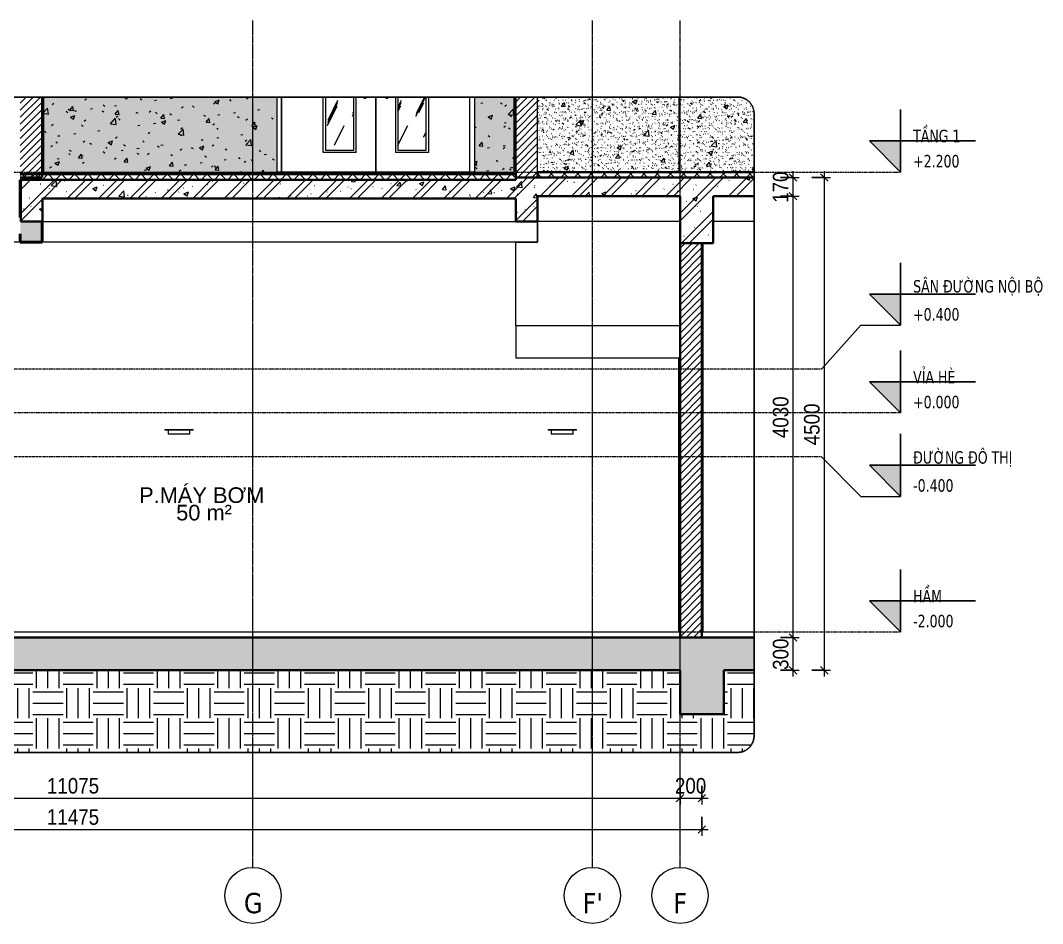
# Model space of a CAD drawing. Header units: millimetres. Extents: x 47270 to 150652, y -4714 to 3585.
# Drawn here: x 105218 to 114552, y -4663 to 3585 of the extents above; entities that cross this region are included whole.
import ezdxf

# ---------------------------------------------------------------- set-up
doc = ezdxf.new("R2010")
doc.units = ezdxf.units.MM
for name, pattern in [('Centre', [31.75, 6.35, -4.7625, 15.875, -4.7625]), ('Grid Line', [22.225, 12.7, -3.175, 3.175, -3.175]), ('Hidden', [7.14375, 4.7625, -2.38125])]:
    doc.linetypes.add(name, pattern=pattern)
for name, color, linetype, lineweight in [('0-3', 130, 'Continuous', 5), ('A-ANNO-DIMS', 211, 'Continuous', 9), ('A-ANNO-DIMS-57', 211, 'Continuous', 9), ('A-AREA-IDEN', 2, 'Continuous', 9), ('A-DETL-GENF', 92, 'Continuous', 18), ('A-DETL-GENF-1', 253, 'Continuous', 18), ('A-DETL-GENF-2', 92, 'Hidden', 25), ('A-DETL-MEDM', 33, 'Continuous', 35), ('A-DOOR', 31, 'Continuous', 18), ('A-DOOR-FRAM', 31, 'Continuous', 18), ('A-FLOR-1', 250, 'Continuous', 18), ('A-FLOR-FNSH-1', 7, 'Continuous', 35), ('A-FLOR-LEVL', 51, 'Continuous', 9), ('A-FLOR-LEVL-1', 51, 'Continuous', 25), ('A-FLOR-LEVL-2', 51, 'Centre', 9), ('A-FLOR-PATT-1', 253, 'Continuous', 18), ('A-FLOR-PATT-2', 8, 'Continuous', 18), ('A-WALL', 113, 'Continuous', 18), ('A-WALL-1', 7, 'Continuous', 35), ('A-WALL-FNSH-1', 250, 'Continuous', 18), ('A-WALL-PATT', 111, 'Continuous', 18), ('A-WALL-PATT-2', 255, 'Continuous', 18), ('E-LITE-EQPM', 33, 'Continuous', 18), ('I-WALL', 2, 'Continuous', 18), ('L-SITE-WALL-1', 250, 'Continuous', 18), ('S-BEAM-1', 9, 'Continuous', 5), ('S-BEAM-2', 10, 'Continuous', 50), ('S-BEAM-3', 250, 'Continuous', 18), ('S-COLS-1', 250, 'Continuous', 18), ('S-GRID-1', 1, 'Grid Line', 9), ('S-GRID-IDEN', 1, 'Continuous', 9)]:
    doc.layers.add(name, color=color, linetype=linetype, lineweight=lineweight)
doc.styles.add('Arial', font='arial.ttf', dxfattribs={"height": 142.5})
doc.styles.add('Tahoma_B', font='tahomabd.ttf', dxfattribs={"width": 0.85, "height": 114})
doc.styles.add('Tahoma_B_1', font='tahomabd.ttf', dxfattribs={"height": 185.25})
doc.styles.add('UTM Avo', font='', dxfattribs={"width": 0.9, "height": 142.5})
doc.styles.get('UTM Avo').set_extended_font_data('UTM Avo')
doc.dimstyles.new('1_Dim_chi_tiet_2_5', dxfattribs={"dimscale": 304.8, "dimtxt": 142.400385, "dimasz": 0.224409, "dimexe": 0.187008, "dimexo": 0.0625, "dimgap": 0.018701, "dimtad": 1, "dimdec": 0, "dimrnd": 5, "dimzin": 0, "dimdsep": 46, "dimtxsty": 'UTM Avo', "dimblk1": 'OBLIQUE', "dimblk2": 'OBLIQUE', "dimsah": 1, "dimcen": 0.09, "dimdle": 0.187008, "dimazin": 0, "dimtfac": 1, "dimtdec": 4, "dimtix": 1, "dimtmove": 0, "dimatfit": 3, "dimfxl": 0.374016, "dimfxlon": 1, "dimtvp": 1, "dimtolj": 1, "dimtzin": 0, "dimarcsym": 2})
pattern_1 = [(50, (-51274.3, 15725), (415.38, -36.341), [43.434, -477.774]), (355, (-51274.3, 15725), (-80.354, 435.61), [34.747, -382.219]), (100.451, (-51239.67, 15721.97), (335.029, 399.266), [36.913, -406.045]), (46.184, (-51274.3, 15840.8), (618.06, -95.857), [65.15, -716.66]), (96.636, (-51222.8, 15832.84), (541.278, 564.135), [55.37, -609.068]), (351.184, (-51274.3, 15840.8), (541.283, 564.13), [52.12, -573.33]), (21, (-51216.37, 15811.87), (345.681, -233.165), [43.434, -477.774]), (326, (-51216.37, 15811.87), (140.909, 419.95), [34.747, -382.219]), (71.451, (-51187.57, 15792.44), (486.591, 186.781), [36.913, -406.045]), (37.5, (-51274.29, 15725), (7.042, 192.7853), [3.822, -373.764, 3.822, -384.188, -383.667]), (37.5, (-51274.29, 15725), (7.042, 192.7853), [-765.597, 3.822, -379.845]), (7.5, (-51274.29, 15725), (152.3487, 228.4116), [3.822, -217.402, 3.822, -365.077, -146.228]), (7.5, (-51274.29, 15725), (152.3487, 228.4116), [-590.123, 3.822, -142.406]), (327.5, (-51403.43, 15725), (309.1468, -13.062), [3.822, -140.958, 3.822, -447.891, -599.389]), (327.5, (-51403.43, 15725), (309.1468, -13.062), [-596.494, 3.822, -595.567]), (317.5, (-51461.34, 15725), (337.7343, 57.973), [3.822, -184.392, 3.822, -296.162, -425.653]), (317.5, (-51461.34, 15725), (337.7343, 57.973), [-488.198, 3.822, -421.831]), (45, (-51274.29, 15725), (-143.325, 143.325), []), (45, (-51274.29, 15942.17), (-143.325, 143.325), [])]
pattern_2 = [(45, (104503.65, 15725), (-32.24407, 32.24407), [])]
pattern_3 = [(45, (104503.65, 15725), (-60.45763, 60.45763), []), (135, (104503.65, 15725), (-60.45763, -60.45763), [])]
pattern_4 = [(63.435, (-50593.99, 15764.65), (-7e-05, 579.12), [202.336, -1092.616]), (63.435, (-51173.1, 15764.65), (-7e-05, 579.12), [202.336, -1092.616]), (63.435, (-50316.76, 15876.53), (-7e-05, 579.12), [202.336, -1092.616]), (63.435, (-50895.88, 15876.53), (-7e-05, 579.12), [202.336, -1092.616]), (63.435, (-50358.72, 15837.04), (-7e-05, 579.12), [202.336, -1092.616]), (63.435, (-50937.84, 15837.04), (-7e-05, 579.12), [202.336, -1092.616]), (63.435, (-50401.5, 16063.23), (-7e-05, 579.12), [98.345, -1196.607]), (63.435, (-50980.6, 16063.23), (-7e-05, 579.12), [98.345, -1196.607]), (63.435, (-50429.46, 16028.22), (-7e-05, 579.12), [202.336, -1092.616]), (63.435, (-51008.58, 16028.22), (-7e-05, 579.12), [202.336, -1092.616]), (63.435, (-50424.53, 16053.35), (-7e-05, 579.12), [202.336, -1092.616]), (63.435, (-51003.65, 16053.35), (-7e-05, 579.12), [202.336, -1092.616]), (63.435, (-50658.17, 15943.1), (-7e-05, 579.12), [202.336, -1092.616]), (63.435, (-51237.3, 15943.1), (-7e-05, 579.12), [202.336, -1092.616]), (63.435, (-50653.24, 15972.72), (-7e-05, 579.12), [202.336, -1092.616]), (63.435, (-51232.36, 15972.72), (-7e-05, 579.12), [202.336, -1092.616]), (63.435, (-50651.9, 15994.07), (-7e-05, 579.12), [202.336, -1092.616]), (63.435, (-51231.03, 15994.07), (-7e-05, 579.12), [202.336, -1092.616])]
pattern_5 = [(45, (104503.65, 15725), (-30.22881, 30.22881), [])]
pattern_6 = [(50, (104503.65, 15725), (415.38, -36.341), [43.434, -477.774]), (355, (104503.65, 15725), (-80.354, 435.61), [34.747, -382.219]), (100.451, (104538.27, 15721.97), (335.029, 399.266), [36.913, -406.045]), (46.184, (104503.65, 15840.8), (618.06, -95.857), [65.15, -716.66]), (96.636, (104555.16, 15832.84), (541.278, 564.135), [55.37, -609.068]), (351.184, (104503.65, 15840.8), (541.283, 564.13), [52.12, -573.33]), (21, (104561.56, 15811.87), (345.681, -233.165), [43.434, -477.774]), (326, (104561.56, 15811.87), (140.909, 419.949), [34.747, -382.219]), (71.451, (104590.37, 15792.44), (486.591, 186.781), [36.913, -406.045]), (37.5, (104503.65, 15725), (7.042, 192.7853), [19.111, -358.475, 19.111, -368.899, -383.667]), (37.5, (104503.65, 15725), (7.042, 192.7853), [-765.597, 19.111, -364.556]), (7.5, (104503.65, 15725), (152.3487, 228.4116), [19.111, -202.113, 19.111, -349.788, -146.228]), (7.5, (104503.65, 15725), (152.3487, 228.4116), [-590.123, 19.111, -127.117]), (327.5, (104374.5, 15725), (309.1468, -13.062), [19.111, -125.669, 19.111, -432.603, -599.389]), (327.5, (104374.5, 15725), (309.1468, -13.062), [-596.494, 19.111, -580.278]), (317.5, (104316.6, 15725), (337.7343, 57.973), [19.111, -169.103, 19.111, -280.873, -425.653]), (317.5, (104316.6, 15725), (337.7343, 57.973), [-488.198, 19.111, -406.542])]
pattern_7 = [(37.5, (104503.65, 15725), (-1.82368, 55.79332), [1.911, -42.102, 1.911, -47.314, -47.054]), (37.5, (104503.65, 15725), (-1.82368, 55.79332), [-93.238, 1.911, -45.142]), (7.5, (104503.65, 15725), (51.24607, 81.71806), [1.911, -21.833, 1.911, -37.759, -15.202]), (7.5, (104503.65, 15725), (51.24607, 81.71806), [-63.414, 1.911, -13.291]), (327.5, (104468.035, 15725), (90.17286, 0.16381), [1.911, -12.567, 1.911, -50.21, -68.047]), (327.5, (104468.035, 15725), (90.17286, 0.16381), [-66.599, 1.911, -66.136]), (317.5, (104468.035, 15725), (87.04516, 25.41396), [1.911, -5.328, 1.911, -32.257, -39.091]), (317.5, (104468.035, 15725), (87.04516, 25.41396), [-41.407, 1.911, -37.18])]
pattern_8 = [(50, (104503.65, 15725), (415.38, -36.341), [43.434, -477.774]), (355, (104503.65, 15725), (-80.354, 435.61), [34.747, -382.219]), (100.451, (104538.27, 15721.97), (335.029, 399.266), [36.913, -406.045]), (46.184, (104503.65, 15840.8), (618.06, -95.857), [65.151, -716.661]), (96.636, (104555.16, 15832.84), (541.278, 564.135), [55.37, -609.068]), (351.184, (104503.65, 15840.8), (541.283, 564.13), [52.121, -573.329]), (21, (104561.56, 15811.87), (345.681, -233.165), [43.434, -477.774]), (326, (104561.56, 15811.87), (140.909, 419.949), [34.747, -382.219]), (71.451, (104590.37, 15792.44), (486.591, 186.781), [36.913, -406.045]), (37.5, (104503.65, 15725), (7.0419, 192.7853), [3.822, -373.764, 3.822, -384.188, -383.667]), (37.5, (104503.65, 15725), (7.0419, 192.7853), [-765.597, 3.822, -379.845]), (7.5, (104503.65, 15725), (152.3487, 228.4116), [3.822, -217.402, 3.822, -365.077, -146.228]), (7.5, (104503.65, 15725), (152.3487, 228.4116), [-590.123, 3.822, -142.406]), (327.5, (104374.5, 15725), (309.1468, -13.0621), [3.822, -140.958, 3.822, -447.891, -599.389]), (327.5, (104374.5, 15725), (309.1468, -13.0621), [-596.494, 3.822, -595.567]), (317.5, (104316.6, 15725), (337.7343, 57.9728), [3.822, -184.392, 3.822, -296.162, -425.653]), (317.5, (104316.6, 15725), (337.7343, 57.9728), [-488.198, 3.822, -421.831]), (45, (104503.65, 15725), (-143.3249, 143.3249), []), (45, (104503.65, 15942.17), (-143.3249, 143.3249), [])]

# ---------------------------------------------------------------- blocks, each defined once
blk = doc.blocks.new('NCV_TKTC_KET CAU_rvt-3-TKCS_BỂ NƯỚC NGẦM - MẶT CẮT 3')
at = {"layer": 'A-FLOR-PATT-1'}
h = blk.add_hatch(dxfattribs=at)
h.set_pattern_fill('FP_21', color=256, style=0, pattern_type=2)
h.set_pattern_definition(pattern_1)
h.paths.add_polyline_path([(-50557.5, 1960), (-50557.5, 2130), (-50561.9, 2130), (-50561.9, 1960)])
h = blk.add_hatch(dxfattribs=at)
h.set_pattern_fill('FP_21', color=256, style=0, pattern_type=2)
h.set_pattern_definition(pattern_1)
h.paths.add_polyline_path([(-50557.5, 1960), (-50557.5, 2130), (-50561.9, 2130), (-50561.9, 1960)])
at = {"layer": 'S-BEAM-1'}
for points in [[(-50361.9, 1560), (-50361.9, 1750), (-50557.5, 1750), (-50557.5, 2130), (-50561.9, 2130), (-50561.9, 1560), (-50557.5, 1560)], [(-57755.8, 1750), (-56631.9, 1750), (-56631.9, 1930), (-58501.9, 1930), (-58501.9, 1750)], [(-53993.8, 1750), (-53686.9, 1750), (-53686.9, 1930), (-56631.9, 1930), (-56631.9, 1750), (-54031.8, 1750)]]:
    blk.add_hatch(color=256, dxfattribs=at).paths.add_polyline_path(points)
at = {"layer": 'A-FLOR-1'}
for p, q in [((-51861.9, 1636.5), (-51861.9, 1619.3)), ((-57886.9, 800), (-55821.9, 800)), ((-46036.9, 800), (-44536.9, 800)), ((-46036.9, 800), (-46036.9, 500)), ((-44536.9, 500), (-46036.9, 500))]:
    blk.add_line(p, q, dxfattribs=at)
at = {"layer": 'A-FLOR-FNSH-1'}
for p, q in [((-50557.5, 2130), (-50561.9, 2130)), ((-50561.9, 2130), (-50561.9, 1960)), ((-50561.9, 1960), (-50557.5, 1960))]:
    blk.add_line(p, q, dxfattribs=at)
at = {"layer": 'L-SITE-WALL-1'}
blk.add_line((-51411.9, -2000), (-51411.9, -2050), dxfattribs=at)
at = {"layer": 'S-BEAM-2'}
for p, q in [((-50557.5, 2130), (-50561.9, 2130)), ((-50561.9, 2130), (-50561.9, 1786.5)), ((-58501.9, 1750), (-56631.9, 1750)), ((-56631.9, 1750), (-53686.9, 1750)), ((-50361.9, 1560), (-50361.9, 1750)), ((-50561.9, 1636.5), (-50561.9, 1560)), ((-50561.9, 1560), (-50361.9, 1560))]:
    blk.add_line(p, q, dxfattribs=at)
at = {"layer": 'S-BEAM-3'}
for p, q in [((-50357.5, 1750), (-46036.9, 1750)), ((-45836.9, 1560), (-45836.9, 1750)), ((-44536.9, 1750), (-45836.9, 1750)), ((-43861, 1750), (-44235.3, 1750)), ((-58501.9, 1550), (-55821.9, 1550)), ((-50561.9, 1560), (-51461.9, 1560)), ((-45836.9, 1560), (-50361.9, 1560))]:
    blk.add_line(p, q, dxfattribs=at)
at = {"layer": 'S-COLS-1'}
for p, q in [((-53761.9, 2885.5), (-53761.9, 2200)), ((-44536.9, 1550), (-44536.9, 1980)), ((-58486.9, 500), (-58486.9, 800)), ((-57886.9, 800), (-58486.9, 800)), ((-57886.9, 800), (-57886.9, 500)), ((-58486.9, -2050), (-58486.9, -2000)), ((-57886.9, -2000), (-57886.9, -2050)), ((-53761.9, -2000), (-53761.9, -2050)), ((-51411.9, -2000), (-51411.9, -2050))]:
    blk.add_line(p, q, dxfattribs=at)
blk = doc.blocks.new('FD_07 - DIG_01-1800x2200-CỬA ĐI 2 CÁNH 2-2150742-TKCS_BỂ NƯỚC NGẦM - MẶT CẮT 3')
at = {"layer": 'A-DOOR'}
h = blk.add_hatch(dxfattribs=at)
h.set_pattern_fill('FP_27', color=256, style=0, pattern_type=2)
h.set_pattern_definition(pattern_4)
h.paths.add_polyline_path([(-47514.8, 2400), (-47514.6, 2400), (-47514.8, 2885.5), (-47774.6, 2885.5), (-47774.6, 2400)])
h = blk.add_hatch(dxfattribs=at)
h.set_pattern_fill('FP_27', color=256, style=0, pattern_type=2)
h.set_pattern_definition(pattern_4)
h.paths.add_polyline_path([(-47049.3, 2400), (-46854.6, 2400), (-46854.6, 2885.5), (-47114.6, 2885.5), (-47114.6, 2400)])
for p, q in [((-48174.6, 2885.5), (-48174.6, 2200)), ((-47794.6, 2380), (-47794.6, 2885.5)), ((-47774.6, 2885.5), (-47774.6, 2400)), ((-47514.6, 2400), (-47514.6, 2885.5)), ((-47494.6, 2380), (-47494.6, 2885.5)), ((-47424.6, 2885.2), (-47404.6, 2885.2)), ((-47424.6, 2881), (-47424.6, 2875)), ((-47424.6, 2881), (-47404.6, 2881)), ((-47424.6, 2875), (-47404.6, 2875)), ((-47422.7, 2885.2), (-47422.7, 2881)), ((-47406.6, 2881), (-47406.6, 2885.2)), ((-47404.6, 2875), (-47404.6, 2881)), ((-47314.6, 2885.5), (-47314.6, 2200)), ((-47314.6, 2200), (-47314.6, 2885.5)), ((-47224.6, 2885.2), (-47204.6, 2885.2)), ((-47224.6, 2881), (-47224.6, 2875)), ((-47224.6, 2881), (-47204.6, 2881)), ((-47224.6, 2875), (-47204.6, 2875)), ((-47222.7, 2885.2), (-47222.7, 2881)), ((-47206.6, 2881), (-47206.6, 2885.2)), ((-47204.6, 2875), (-47204.6, 2881)), ((-47134.6, 2885.5), (-47134.6, 2380)), ((-47114.6, 2885.5), (-47114.6, 2400)), ((-46854.6, 2400), (-46854.6, 2885.5)), ((-46834.6, 2885.5), (-46834.6, 2380)), ((-46454.6, 2200), (-46454.6, 2885.5)), ((-47494.6, 2380), (-47794.6, 2380)), ((-47774.6, 2400), (-47514.6, 2400)), ((-46834.6, 2380), (-47134.6, 2380)), ((-47114.6, 2400), (-46854.6, 2400)), ((-46414.6, 2200), (-48214.6, 2200)), ((-48174.6, 2200), (-47314.6, 2200)), ((-47314.6, 2200), (-46454.6, 2200))]:
    blk.add_line(p, q, dxfattribs=at)
at = {"layer": 'A-DOOR-FRAM'}
for p, q in [((-48174.6, 2200), (-48174.6, 2885.5)), ((-46454.6, 2200), (-46454.6, 2885.5)), ((-48214.6, 2200), (-48174.6, 2200)), ((-46414.6, 2200), (-46454.6, 2200))]:
    blk.add_line(p, q, dxfattribs=at)
blk = doc.blocks.new('DEN LED BATTEN 1_2 40W - LC_02-ĐÈN LED BATTEN 1_2m_ P_40W_ ÁNH SÁNG TRẮNG 6000K_ LOẠI CHỐNG ẨM IP65_ LẮP ĐẶT NỔI_TREO TY-4601686-TKCS_BỂ NƯỚC NGẦM - MẶT CẮT 3')
at = {"layer": 'E-LITE-EQPM'}
for p, q in [((-45741.9, -150), (-45741.9, -156.4)), ((-45741.9, -150), (-45691.9, -150)), ((-45691.9, -156.4), (-45741.9, -156.4)), ((-45711.9, -156.4), (-45711.9, -194.5)), ((-45691.9, -150), (-45531.9, -150)), ((-45531.9, -156.4), (-45691.9, -156.4)), ((-45531.9, -150), (-45481.9, -150)), ((-45481.9, -156.4), (-45531.9, -156.4)), ((-45511.9, -194.5), (-45511.9, -156.4)), ((-45481.9, -156.4), (-45481.9, -150)), ((-45661.9, -194.5), (-45711.9, -194.5)), ((-45561.9, -194.5), (-45661.9, -194.5)), ((-45511.9, -194.5), (-45561.9, -194.5))]:
    blk.add_line(p, q, dxfattribs=at)
blk = doc.blocks.new('BORDER VIEW - BORDER VIEW-3501422-TKCS_BỂ NƯỚC NGẦM - MẶT CẮT 3')
at = {"layer": 'A-DETL-GENF-2'}
for p, q in [((-58351.9, 2885.5), (-44011, 2885.5)), ((-58501.9, -2950), (-58501.9, 2735.5)), ((-43861, 2735.5), (-43861, -2950)), ((-44011, -3100), (-58351.9, -3100))]:
    blk.add_line(p, q, dxfattribs=at)
for centre, start, end in [((-58351.9, 2735.5), 90, 180), ((-44011, 2735.5), 0, 90), ((-58351.9, -2950), 180, 270), ((-44011, -2950), 270, 0)]:
    blk.add_arc(centre, 150, start, end, dxfattribs=at)
blk = doc.blocks.new('Level - CAO ĐỘ LEVEL-350587-TKCS_BỂ NƯỚC NGẦM - MẶT CẮT 3')
at = {"layer": 'A-FLOR-LEVL'}
blk.add_hatch(color=256, dxfattribs=at).paths.add_polyline_path([(-42522.2, 2485), (-42522.2, 2200), (-42807.2, 2485)])
at = {"layer": 'A-FLOR-LEVL-1'}
for p, q in [((-42522.2, 2200), (-42522.2, 2770)), ((-42807.2, 2485), (-42522.2, 2200)), ((-42807.2, 2485), (-41838.2, 2485))]:
    blk.add_line(p, q, dxfattribs=at)
blk = doc.blocks.new('Grid - M_Grid Head - Circle-353313-TKCS_BỂ NƯỚC NGẦM - MẶT CẮT 3')
at = {"layer": 'S-GRID-IDEN'}
blk.add_circle((-44536.9, -4406.5), 256.5, dxfattribs=at)
blk = doc.blocks.new('DIMBLOCK36-TKCS_BỂ NƯỚC NGẦM - MẶT CẮT 3')
at = {"layer": 'A-ANNO-DIMS-57'}
for p, q in [((100166, -3404.6), (100166, -3575.6)), ((100166, -3518.6), (100166, -3404.6)), ((111241, -3404.6), (111241, -3575.6)), ((111241, -3518.6), (111241, -3404.6)), ((100166, -3518.6), (111241, -3518.6))]:
    blk.add_line(p, q, dxfattribs=at)
at = {"layer": 'A-ANNO-DIMS-57', "lineweight": 25}
for p, q in [((100166, -3518.6), (100131.8, -3552.8)), ((100166, -3518.6), (100200.2, -3484.4)), ((111241, -3518.6), (111206.8, -3552.8)), ((111241, -3518.6), (111275.2, -3484.4))]:
    blk.add_line(p, q, dxfattribs=at)
at = {"layer": 'A-ANNO-DIMS-57', "color": 0, "insert": (105459.6, -3333.5), "char_height": 142.5, "width": 585.424, "attachment_point": 1, "line_spacing_factor": 1.110334, "style": 'UTM Avo'}
blk.add_mtext('11075', dxfattribs=at)
blk = doc.blocks.new('_Oblique')
at = {"color": 0, "linetype": 'ByBlock', "lineweight": -2}
blk.add_line((-0.5, -0.5), (0.5, 0.5), dxfattribs=at)
blk = doc.blocks.new('DIMBLOCK37-TKCS_BỂ NƯỚC NGẦM - MẶT CẮT 3')
at = {"layer": 'A-ANNO-DIMS-57'}
for p, q in [((111241, -3404.6), (111241, -3575.6)), ((111241, -3518.6), (111241, -3404.6)), ((111441, -3404.6), (111441, -3575.6)), ((111441, -3518.6), (111441, -3404.6)), ((111241, -3518.6), (111498, -3518.6))]:
    blk.add_line(p, q, dxfattribs=at)
at = {"layer": 'A-ANNO-DIMS-57', "lineweight": 25}
for p, q in [((111241, -3518.6), (111206.8, -3552.8)), ((111241, -3518.6), (111275.2, -3484.4)), ((111441, -3518.6), (111406.8, -3552.8)), ((111441, -3518.6), (111475.2, -3484.4))]:
    blk.add_line(p, q, dxfattribs=at)
at = {"layer": 'A-ANNO-DIMS-57', "color": 0, "insert": (111194.6, -3333.5), "char_height": 142.5, "width": 351.254, "attachment_point": 1, "line_spacing_factor": 1.110334, "style": 'UTM Avo'}
blk.add_mtext('200', dxfattribs=at)
blk = doc.blocks.new('DIMBLOCK38-TKCS_BỂ NƯỚC NGẦM - MẶT CẮT 3')
at = {"layer": 'A-ANNO-DIMS-57'}
for p, q in [((112159.3, -2050), (112330.3, -2050)), ((112273.3, -2050), (112159.3, -2050)), ((112273.3, -2407), (112273.3, -2050)), ((112159.3, -2350), (112330.3, -2350)), ((112273.3, -2350), (112159.3, -2350))]:
    blk.add_line(p, q, dxfattribs=at)
at = {"layer": 'A-ANNO-DIMS-57', "lineweight": 25}
for p, q in [((112273.3, -2050), (112239.1, -2015.8)), ((112273.3, -2050), (112307.5, -2084.2)), ((112273.3, -2350), (112239.1, -2315.8)), ((112273.3, -2350), (112307.5, -2384.2))]:
    blk.add_line(p, q, dxfattribs=at)
at = {"layer": 'A-ANNO-DIMS-57', "color": 0, "insert": (112088.2, -2346.4), "char_height": 142.5, "width": 351.254, "attachment_point": 1, "rotation": 90, "line_spacing_factor": 1.110334, "style": 'UTM Avo'}
blk.add_mtext('300', dxfattribs=at)
blk = doc.blocks.new('DIMBLOCK39-TKCS_BỂ NƯỚC NGẦM - MẶT CẮT 3')
at = {"layer": 'A-ANNO-DIMS-57'}
for p, q in [((112159.3, 1980), (112330.3, 1980)), ((112273.3, 1980), (112159.3, 1980)), ((112273.3, -2050), (112273.3, 1980)), ((112159.3, -2050), (112330.3, -2050)), ((112273.3, -2050), (112159.3, -2050))]:
    blk.add_line(p, q, dxfattribs=at)
at = {"layer": 'A-ANNO-DIMS-57', "lineweight": 25}
for p, q in [((112273.3, 1980), (112239.1, 2014.2)), ((112273.3, 1980), (112307.5, 1945.8)), ((112273.3, -2050), (112239.1, -2015.8)), ((112273.3, -2050), (112307.5, -2084.2))]:
    blk.add_line(p, q, dxfattribs=at)
at = {"layer": 'A-ANNO-DIMS-57', "color": 0, "insert": (112088.2, -230.1), "char_height": 142.5, "width": 468.339, "attachment_point": 1, "rotation": 90, "line_spacing_factor": 1.110334, "style": 'UTM Avo'}
blk.add_mtext('4030', dxfattribs=at)
blk = doc.blocks.new('DIMBLOCK40-TKCS_BỂ NƯỚC NGẦM - MẶT CẮT 3')
at = {"layer": 'A-ANNO-DIMS-57'}
for p, q in [((112159.3, 2150), (112330.3, 2150)), ((112273.3, 2150), (112159.3, 2150)), ((112273.3, 1980), (112273.3, 2207)), ((112159.3, 1980), (112330.3, 1980)), ((112273.3, 1980), (112159.3, 1980))]:
    blk.add_line(p, q, dxfattribs=at)
at = {"layer": 'A-ANNO-DIMS-57', "lineweight": 25}
for p, q in [((112273.3, 2150), (112239.1, 2184.2)), ((112273.3, 2150), (112307.5, 2115.8)), ((112273.3, 1980), (112239.1, 2014.2)), ((112273.3, 1980), (112307.5, 1945.8))]:
    blk.add_line(p, q, dxfattribs=at)
at = {"layer": 'A-ANNO-DIMS-57', "color": 0, "insert": (112088.2, 1918.6), "char_height": 142.5, "width": 351.254, "attachment_point": 1, "rotation": 90, "line_spacing_factor": 1.110334, "style": 'UTM Avo'}
blk.add_mtext('170', dxfattribs=at)
blk = doc.blocks.new('DIMBLOCK41-TKCS_BỂ NƯỚC NGẦM - MẶT CẮT 3')
at = {"layer": 'A-ANNO-DIMS-57'}
for p, q in [((99966, -3689.6), (99966, -3860.6)), ((99966, -3803.6), (99966, -3689.6)), ((111441, -3689.6), (111441, -3860.6)), ((111441, -3803.6), (111441, -3689.6)), ((99909, -3803.6), (111498, -3803.6))]:
    blk.add_line(p, q, dxfattribs=at)
at = {"layer": 'A-ANNO-DIMS-57', "lineweight": 25}
for p, q in [((99966, -3803.6), (99931.8, -3837.8)), ((99966, -3803.6), (100000.2, -3769.4)), ((111441, -3803.6), (111406.8, -3837.8)), ((111441, -3803.6), (111475.2, -3769.4))]:
    blk.add_line(p, q, dxfattribs=at)
at = {"layer": 'A-ANNO-DIMS-57', "color": 0, "insert": (105459.6, -3618.5), "char_height": 142.5, "width": 585.424, "attachment_point": 1, "line_spacing_factor": 1.110334, "style": 'UTM Avo'}
blk.add_mtext('11475', dxfattribs=at)
blk = doc.blocks.new('DIMBLOCK42-TKCS_BỂ NƯỚC NGẦM - MẶT CẮT 3')
at = {"layer": 'A-ANNO-DIMS-57'}
for p, q in [((112444.3, 2150), (112615.3, 2150)), ((112558.3, 2150), (112444.3, 2150)), ((112558.3, 2207), (112558.3, -2407)), ((112444.3, -2350), (112615.3, -2350)), ((112558.3, -2350), (112444.3, -2350))]:
    blk.add_line(p, q, dxfattribs=at)
at = {"layer": 'A-ANNO-DIMS-57', "lineweight": 25}
for p, q in [((112558.3, 2150), (112524.1, 2184.2)), ((112558.3, 2150), (112592.5, 2115.8)), ((112558.3, -2350), (112524.1, -2315.8)), ((112558.3, -2350), (112592.5, -2384.2))]:
    blk.add_line(p, q, dxfattribs=at)
at = {"layer": 'A-ANNO-DIMS-57', "color": 0, "insert": (112373.2, -295.1), "char_height": 142.5, "width": 468.339, "attachment_point": 1, "rotation": 90, "line_spacing_factor": 1.110334, "style": 'UTM Avo'}
blk.add_mtext('4500', dxfattribs=at)

msp = doc.modelspace()

# ---------------------------------------------------------------- hatches: boundary and pattern name
at = {"layer": 'A-DETL-GENF-1'}
h = msp.add_hatch(dxfattribs=at)
h.set_pattern_fill('FP_21', color=256, style=0, pattern_type=2)
h.set_pattern_definition(pattern_8)
h.paths.add_polyline_path([(111542.6, 1550), (111542.6, 1980), (111917, 1980), (111917, 2150), (109741, 2150), (109741, 2130), (105220.4, 2130), (105220.4, 1750), (105420.4, 1750), (105420.4, 1960), (109741, 1960), (109741, 1750), (109941, 1750), (109941, 1980), (111242.6, 1980), (111242.6, 1550)])
h = msp.add_hatch(dxfattribs=at)
h.set_pattern_fill('FP_21', color=256, style=0, pattern_type=2)
h.set_pattern_definition(pattern_8)
h.paths.add_polyline_path([(102041, -2750), (102441, -2750), (102441, -2350), (111241, -2350), (111241, -2750), (111641, -2750), (111641, -2350), (111917, -2350), (111917, -2050), (97276, -2050), (97276, -2350), (102041, -2350)])
h = msp.add_hatch(dxfattribs=at)
h.set_pattern_fill('FP_32', color=256, style=0, pattern_type=2)
h.set_pattern_definition([(0, (104503.65, 15725), (275.806, 275.806), [275.806, -275.806]), (0, (104503.65, 15828.43), (275.806, 275.806), [275.806, -275.806]), (0, (104503.65, 15931.85), (275.806, 275.806), [275.806, -275.806]), (90, (104538.13, 15966.33), (-275.806, 275.806), [275.806, -275.806]), (90, (104641.55, 15966.33), (-275.806, 275.806), [275.806, -275.806]), (90, (104744.98, 15966.33), (-275.806, 275.806), [275.806, -275.806])])
h.paths.add_polyline_path([(103608.1, -3100), (111767, -3100), (111805.8, -3094.9), (111842, -3079.9), (111873, -3056.1), (111896.9, -3025), (111911.8, -2988.8), (111917, -2950), (111917, -2350), (111641, -2350), (111641, -2750), (111241, -2750), (111241, -2350), (102441, -2350), (102441, -2750), (102041, -2750), (102041, -2350), (97276, -2350), (97276, -2950), (97281.1, -2988.8), (97296.1, -3025), (97319.9, -3056.1), (97351, -3079.9), (97387.2, -3094.9), (97426, -3100), (103142.6, -3100)])
at = {"layer": 'A-FLOR-PATT-2'}
h = msp.add_hatch(dxfattribs=at)
h.set_pattern_fill('FP_26', color=256, style=0, pattern_type=2)
h.set_pattern_definition(pattern_3)
h.paths.add_polyline_path([(106401.1, 2130), (109741, 2130), (109741, 2180), (105216, 2180), (105216, 2130), (105420.4, 2130)])
h = msp.add_hatch(dxfattribs=at)
h.set_pattern_fill('FP_26', color=256, style=0, pattern_type=2)
h.set_pattern_definition(pattern_3)
h.paths.add_polyline_path([(111917, 2150), (111917, 2200), (109941, 2200), (109941, 2150), (111542.6, 2150)])
at = {"layer": 'A-WALL-PATT'}
h = msp.add_hatch(dxfattribs=at)
h.set_pattern_fill('FP_20', color=256, style=0, pattern_type=2)
h.set_pattern_definition(pattern_2)
h.paths.add_polyline_path([(105416, 2150), (105416, 2885.5), (105216, 2885.5), (105216, 2150)])
h = msp.add_hatch(dxfattribs=at)
h.set_pattern_fill('FP_23', color=256, style=0, pattern_type=2)
h.set_pattern_definition(pattern_5)
h.paths.add_polyline_path([(105426, 2200), (105426, 2885.5), (105416, 2885.5), (105416, 2200)])
h = msp.add_hatch(dxfattribs=at)
h.set_pattern_fill('FP_23', color=256, style=0, pattern_type=2)
h.set_pattern_definition(pattern_5)
h.paths.add_polyline_path([(109741, 2200), (109741, 2885.5), (109731, 2885.5), (109731, 2200)])
h = msp.add_hatch(dxfattribs=at)
h.set_pattern_fill('FP_20', color=256, style=0, pattern_type=2)
h.set_pattern_definition(pattern_2)
h.paths.add_polyline_path([(109941, 2150), (109941, 2885.5), (109741, 2885.5), (109741, 2150)])
h = msp.add_hatch(dxfattribs=at)
h.set_pattern_fill('FP_20', color=256, style=0, pattern_type=2)
h.set_pattern_definition(pattern_2)
h.paths.add_polyline_path([(111241, -2050), (111441, -2050), (111441, 1550), (111241, 1550), (111241, -483.2)])
at = {"layer": 'A-WALL-PATT-2'}
h = msp.add_hatch(dxfattribs=at)
h.set_pattern_fill('FP_24', color=256, style=0, pattern_type=2)
h.set_pattern_definition(pattern_6)
h.paths.add_polyline_path([(105426, 2200), (107563.3, 2200), (107563.3, 2885.5), (105426, 2885.5)])
h.paths.add_polyline_path([(109731, 2200), (109731, 2885.5), (109363.3, 2885.5), (109363.3, 2200)])
h = msp.add_hatch(dxfattribs=at)
h.set_pattern_fill('FP_28', color=256, style=0, pattern_type=2)
h.set_pattern_definition([(37.5, (104503.65, 15725), (-1.82368, 55.79332), [1.911, -42.102, 1.911, -47.314, -47.053]), (37.5, (104503.65, 15725), (-1.82368, 55.79332), [-93.238, 1.911, -45.142]), (7.5, (104503.65, 15725), (51.24607, 81.71806), [1.911, -21.833, 1.911, -37.759, -15.202]), (7.5, (104503.65, 15725), (51.24607, 81.71806), [-63.414, 1.911, -13.291]), (327.5, (104468.035, 15725), (90.17286, 0.16381), [1.911, -12.567, 1.911, -50.21, -68.047]), (327.5, (104468.035, 15725), (90.17286, 0.16381), [-66.599, 1.911, -66.136]), (317.5, (104468.035, 15725), (87.04516, 25.41396), [1.911, -5.328, 1.911, -32.257, -39.091]), (317.5, (104468.035, 15725), (87.04516, 25.41396), [-41.407, 1.911, -37.18])])
h.paths.add_polyline_path([(105426, 2200), (107563.3, 2200), (107563.3, 2885.5), (105426, 2885.5)])
h.paths.add_polyline_path([(109731, 2200), (109731, 2885.5), (109363.3, 2885.5), (109363.3, 2200)])
h = msp.add_hatch(dxfattribs=at)
h.set_pattern_fill('FP_24', color=256, style=0, pattern_type=2)
h.set_pattern_definition(pattern_6)
h.paths.add_polyline_path([(111231, 2200), (111231, 2885.5), (109941, 2885.5), (109941, 2200), (111024.3, 2200)])
h = msp.add_hatch(dxfattribs=at)
h.set_pattern_fill('FP_25', color=256, style=0, pattern_type=2)
h.set_pattern_definition(pattern_7)
h.paths.add_polyline_path([(111231, 2200), (111231, 2885.5), (109941, 2885.5), (109941, 2200), (111024.3, 2200)])
h = msp.add_hatch(dxfattribs=at)
h.set_pattern_fill('FP_24', color=256, style=0, pattern_type=2)
h.set_pattern_definition(pattern_6)
h.paths.add_polyline_path([(111805.8, 2200), (111917, 2200), (111917, 2735.5), (111911.8, 2774.3), (111896.9, 2810.5), (111873, 2841.6), (111842, 2865.4), (111805.8, 2880.4), (111767, 2885.5), (111231, 2885.5), (111231, 2200), (111767, 2200)])
h = msp.add_hatch(dxfattribs=at)
h.set_pattern_fill('FP_25', color=256, style=0, pattern_type=2)
h.set_pattern_definition(pattern_7)
h.paths.add_polyline_path([(111805.8, 2200), (111917, 2200), (111917, 2735.5), (111911.8, 2774.3), (111896.9, 2810.5), (111873, 2841.6), (111842, 2865.4), (111805.8, 2880.4), (111767, 2885.5), (111231, 2885.5), (111231, 2200), (111767, 2200)])

# ---------------------------------------------------------------- linework, layer by layer
at = {"layer": 'A-DETL-MEDM'}
for p, q in [((111917, 2150), (109741, 2150)), ((109741, 2150), (109741, 2130)), ((109741, 2130), (105220.4, 2130)), ((105220.4, 2130), (105220.4, 1750)), ((109941, 1750), (109941, 1980)), ((109941, 1980), (111242.6, 1980)), ((111242.6, 1980), (111242.6, 1550)), ((111542.6, 1550), (111542.6, 1980)), ((111542.6, 1980), (111917, 1980)), ((105420.4, 1750), (105420.4, 1960)), ((105420.4, 1960), (109741, 1960)), ((109741, 1960), (109741, 1750)), ((105220.4, 1750), (105420.4, 1750)), ((109741, 1750), (109941, 1750)), ((111242.6, 1550), (111542.6, 1550)), ((111917, -2050), (97276, -2050)), ((111241, -2350), (102441, -2350)), ((111241, -2750), (111241, -2350)), ((111917, -2350), (111641, -2350)), ((111641, -2350), (111641, -2750)), ((111641, -2750), (111241, -2750))]:
    msp.add_line(p, q, dxfattribs=at)
at = {"layer": 'A-FLOR-FNSH-1'}
for p, q in [((109741, 2180), (105216, 2180)), ((111917, 2200), (109941, 2200)), ((109941, 2200), (109941, 2150)), ((105216, 2130), (105220.4, 2130))]:
    msp.add_line(p, q, dxfattribs=at)
at = {"layer": 'A-FLOR-LEVL'}
for p, q in [((112531.8, 400), (112893.7, 800.6)), ((112893.7, 800.6), (113255.7, 800.6)), ((112531.8, -400), (112893.7, -762)), ((112893.7, -762), (113255.7, -762))]:
    msp.add_line(p, q, dxfattribs=at)
at = {"layer": 'A-FLOR-LEVL-2'}
for p, q in [((96601.8, 2200), (113255.7, 2200)), ((112531.8, 400), (96601.8, 400)), ((113255.7, 0), (96601.8, 0)), ((112531.8, -400), (96601.8, -400)), ((96601.8, -2000), (113255.7, -2000))]:
    msp.add_line(p, q, dxfattribs=at)
at = {"layer": 'A-WALL'}
for p, q in [((109741, 2885.5), (109741, 2200)), ((109941, 2200), (109941, 2885.5)), ((109363.3, 2200), (107563.3, 2200)), ((111241, 1750), (109941, 1750)), ((109941, 1750), (109941, 1560)), ((109741, 800), (109741, 1560)), ((109741, 1560), (109941, 1560)), ((111231, -2000), (111231, 500)), ((104316, -2000), (111231, -2000)), ((111451, -2000), (111917, -2000))]:
    msp.add_line(p, q, dxfattribs=at)
at = {"layer": 'A-WALL-1'}
for p, q in [((105416, 2885.5), (105416, 2150)), ((105426, 2200), (105426, 2885.5)), ((109731, 2885.5), (109731, 2200)), ((105216, 2150), (105416, 2150)), ((105416, 2200), (105426, 2200)), ((109731, 2200), (109741, 2200)), ((109741, 2200), (109741, 2150)), ((111241, 1550), (111241, -2050)), ((111242.6, 1550), (111241, 1550)), ((111441, -2050), (111441, 1550))]:
    msp.add_line(p, q, dxfattribs=at)
at = {"layer": 'A-WALL-FNSH-1'}
for p, q in [((111451, -2000), (111451, 1550)), ((111441, -2000), (111451, -2000))]:
    msp.add_line(p, q, dxfattribs=at)
at = {"layer": 'I-WALL'}
for p, q in [((107563.3, 2200), (107563.3, 2885.5)), ((109363.3, 2885.5), (109363.3, 2200)), ((111231, 2885.5), (111231, 2200)), ((105426, 2200), (107563.3, 2200)), ((109363.3, 2200), (109731, 2200))]:
    msp.add_line(p, q, dxfattribs=at)
at = {"layer": 'S-GRID-1'}
for p, q in [((107341, 2159.7), (107341, 3584.7)), ((110441, 2159.7), (110441, 3584.7)), ((111241, 2159.7), (111241, 3584.7)), ((107341, -2725), (107341, 2159.7)), ((110441, -2725), (110441, 2159.7)), ((111241, -2725), (111241, 2159.7)), ((107341, -4150), (107341, -2725)), ((110441, -4150), (110441, -2725)), ((111241, -4150), (111241, -2725))]:
    msp.add_line(p, q, dxfattribs=at)

# ---------------------------------------------------------------- block references
at = {"layer": '0-3'}
msp.add_blockref('NCV_TKTC_KET CAU_rvt-3-TKCS_BỂ NƯỚC NGẦM - MẶT CẮT 3', (155777.9, 0), dxfattribs=at)
at = {"layer": 'A-DETL-GENF'}
msp.add_blockref('BORDER VIEW - BORDER VIEW-3501422-TKCS_BỂ NƯỚC NGẦM - MẶT CẮT 3', (155777.9, 0), dxfattribs=at)
at = {"layer": 'A-DOOR'}
msp.add_blockref('FD_07 - DIG_01-1800x2200-CỬA ĐI 2 CÁNH 2-2150742-TKCS_BỂ NƯỚC NGẦM - MẶT CẮT 3', (155777.9, 0), dxfattribs=at)
at = {"layer": 'A-FLOR-LEVL-1'}
for p in [(155777.9, 0), (155777.9, -1399.4), (155777.9, -2200), (155777.9, -2962), (155777.9, -4200)]:
    msp.add_blockref('Level - CAO ĐỘ LEVEL-350587-TKCS_BỂ NƯỚC NGẦM - MẶT CẮT 3', p, dxfattribs=at)
at = {"layer": 'E-LITE-EQPM'}
for p in [(152277.9, 0), (155777.9, 0)]:
    msp.add_blockref('DEN LED BATTEN 1_2 40W - LC_02-ĐÈN LED BATTEN 1_2m_ P_40W_ ÁNH SÁNG TRẮNG 6000K_ LOẠI CHỐNG ẨM IP65_ LẮP ĐẶT NỔI_TREO TY-4601686-TKCS_BỂ NƯỚC NGẦM - MẶT CẮT 3', p, dxfattribs=at)
at = {"layer": 'S-GRID-IDEN'}
for p in [(151877.9, 0), (154977.9, 0), (155777.9, 0)]:
    msp.add_blockref('Grid - M_Grid Head - Circle-353313-TKCS_BỂ NƯỚC NGẦM - MẶT CẮT 3', p, dxfattribs=at)

# ---------------------------------------------------------------- texts
at = {"layer": 'A-AREA-IDEN', "char_height": 142.5, "line_spacing_factor": 0.936439, "style": 'Arial'}
for s, insert, width, attachment_point in [('\\pt2.85,5.7,8.55,11.4,14.25,17.1,19.95,22.8,25.65,28.5,31.35,34.2,37.05,39.9,42.75,45.6,48.45,51.3,54.15,57,59.85,62.7,65.55,68.4,71.25,74.1,76.95,79.8,82.65,85.5,88.35,91.2;P.MÁY BƠM', (106873.9, -823.6), 1138.86, 8), ('\\pt2.85,5.7,8.55,11.4,14.25,17.1,19.95,22.8,25.65,28.5,31.35,34.2,37.05,39.9,42.75,45.6,48.45,51.3,54.15,57,59.85,62.7,65.55,68.4,71.25,74.1,76.95,79.8,82.65,85.5,88.35,91.2;50 m²', (106894.6, -911.1), 516.42, 5)]:
    msp.add_mtext(s, dxfattribs=dict(at, insert=insert, width=width, attachment_point=attachment_point))
at = {"layer": 'A-FLOR-LEVL', "char_height": 114, "line_spacing_factor": 0.996129, "style": 'Tahoma_B'}
for s, insert, width, attachment_point in [('\\pt581.4,1162.8,1744.2,2325.6,2907,3488.4,4069.8,4651.2,5232.6,5814,6395.4,6976.8,7558.2,8139.6,8721,9302.4,9883.8,10465.2,11046.6,11628,12209.4,12790.8,13372.2,13953.6,14535,15116.4,15697.8,16279.2,16860.6,17442,18023.4,18604.8;TẦNG 1', (113370, 2470.4), 515.992, 7), ('\\pt242.25,484.5,726.75,969,1211.25,1453.5,1695.75,1938,2180.25,2422.5,2664.75,2907,3149.25,3391.5,3633.75,3876,4118.25,4360.5,4602.75,4845,5087.25,5329.5,5571.75,5814,6056.25,6298.5,6540.75,6783,7025.25,7267.5,7509.75,7752;+2.200', (113370, 2356.8), 503.395, 1), ('\\pt581.4,1162.8,1744.2,2325.6,2907,3488.4,4069.8,4651.2,5232.6,5814,6395.4,6976.8,7558.2,8139.6,8721,9302.4,9883.8,10465.2,11046.6,11628,12209.4,12790.8,13372.2,13953.6,14535,15116.4,15697.8,16279.2,16860.6,17442,18023.4,18604.8;SÂN ĐƯỜNG NỘI BỘ', (113370, 1071), 1432.666, 7), ('\\pt242.25,484.5,726.75,969,1211.25,1453.5,1695.75,1938,2180.25,2422.5,2664.75,2907,3149.25,3391.5,3633.75,3876,4118.25,4360.5,4602.75,4845,5087.25,5329.5,5571.75,5814,6056.25,6298.5,6540.75,6783,7025.25,7267.5,7509.75,7752;+0.400', (113370, 957.4), 503.395, 1), ('\\pt581.4,1162.8,1744.2,2325.6,2907,3488.4,4069.8,4651.2,5232.6,5814,6395.4,6976.8,7558.2,8139.6,8721,9302.4,9883.8,10465.2,11046.6,11628,12209.4,12790.8,13372.2,13953.6,14535,15116.4,15697.8,16279.2,16860.6,17442,18023.4,18604.8;VỈA HÈ', (113370, 270.4), 487.407, 7), ('\\pt242.25,484.5,726.75,969,1211.25,1453.5,1695.75,1938,2180.25,2422.5,2664.75,2907,3149.25,3391.5,3633.75,3876,4118.25,4360.5,4602.75,4845,5087.25,5329.5,5571.75,5814,6056.25,6298.5,6540.75,6783,7025.25,7267.5,7509.75,7752;+0.000', (113370, 156.8), 503.395, 1), ('\\pt581.4,1162.8,1744.2,2325.6,2907,3488.4,4069.8,4651.2,5232.6,5814,6395.4,6976.8,7558.2,8139.6,8721,9302.4,9883.8,10465.2,11046.6,11628,12209.4,12790.8,13372.2,13953.6,14535,15116.4,15697.8,16279.2,16860.6,17442,18023.4,18604.8;ĐƯỜNG ĐÔ THỊ', (113370, -491.6), 1093.032, 7), ('\\pt242.25,484.5,726.75,969,1211.25,1453.5,1695.75,1938,2180.25,2422.5,2664.75,2907,3149.25,3391.5,3633.75,3876,4118.25,4360.5,4602.75,4845,5087.25,5329.5,5571.75,5814,6056.25,6298.5,6540.75,6783,7025.25,7267.5,7509.75,7752;-0.400', (113370, -605.1), 452.038, 1), ('\\pt581.4,1162.8,1744.2,2325.6,2907,3488.4,4069.8,4651.2,5232.6,5814,6395.4,6976.8,7558.2,8139.6,8721,9302.4,9883.8,10465.2,11046.6,11628,12209.4,12790.8,13372.2,13953.6,14535,15116.4,15697.8,16279.2,16860.6,17442,18023.4,18604.8;HẦM', (113370, -1729.6), 323.646, 7), ('\\pt242.25,484.5,726.75,969,1211.25,1453.5,1695.75,1938,2180.25,2422.5,2664.75,2907,3149.25,3391.5,3633.75,3876,4118.25,4360.5,4602.75,4845,5087.25,5329.5,5571.75,5814,6056.25,6298.5,6540.75,6783,7025.25,7267.5,7509.75,7752;-2.000', (113370, -1843.2), 452.038, 1)]:
    msp.add_mtext(s, dxfattribs=dict(at, insert=insert, width=width, attachment_point=attachment_point))

# ---------------------------------------------------------------- dimensions: what is measured, and where the dimension line sits
at = {"layer": 'A-ANNO-DIMS'}
for base, p1, p2, override, picture, middle in [((112273.3, 2150), (112159.3, 1980), (112159.3, 2150), {"dimpost": '<>', "dimfxl": 170}, 'DIMBLOCK40-TKCS_BỂ NƯỚC NGẦM - MẶT CẮT 3', (112193.9, 2065)), ((112558.3, -2350), (112444.3, 2150), (112444.3, -2350), {"dimpost": '<>', "dimfxl": 4500}, 'DIMBLOCK42-TKCS_BỂ NƯỚC NGẦM - MẶT CẮT 3', (112478.9, -100)), ((112273.3, 1980), (112159.3, -2050), (112159.3, 1980), {"dimpost": '<>', "dimfxl": 4030}, 'DIMBLOCK39-TKCS_BỂ NƯỚC NGẦM - MẶT CẮT 3', (112193.9, -35)), ((112273.3, -2050), (112159.3, -2350), (112159.3, -2050), {"dimpost": '<>', "dimfxl": 300}, 'DIMBLOCK38-TKCS_BỂ NƯỚC NGẦM - MẶT CẮT 3', (112193.9, -2200))]:
    dim = msp.add_linear_dim(base=base, p1=p1, p2=p2, angle=90, dimstyle='1_Dim_chi_tiet_2_5', override=override, dxfattribs=at)
    dim.commit()
    dim.dimension.update_dxf_attribs({"geometry": picture, "text_midpoint": middle})
for base, p1, p2, override, picture, middle in [((111241, -3518.6), (100166, -3404.6), (111241, -3404.6), {"dimpost": '<>', "dimfxl": 11075}, 'DIMBLOCK36-TKCS_BỂ NƯỚC NGẦM - MẶT CẮT 3', (105703.5, -3439.2)), ((111441, -3518.6), (111241, -3404.6), (111441, -3404.6), {"dimpost": '<>', "dimfxl": 200}, 'DIMBLOCK37-TKCS_BỂ NƯỚC NGẦM - MẶT CẮT 3', (111341, -3439.2)), ((111441, -3803.6), (99966, -3689.6), (111441, -3689.6), {"dimpost": '<>', "dimfxl": 11475}, 'DIMBLOCK41-TKCS_BỂ NƯỚC NGẦM - MẶT CẮT 3', (105703.5, -3725.4))]:
    dim = msp.add_linear_dim(base=base, p1=p1, p2=p2, dimstyle='1_Dim_chi_tiet_2_5', override=override, dxfattribs=at)
    dim.commit()
    dim.dimension.update_dxf_attribs({"geometry": picture, "text_midpoint": middle})

# ---------------------------------------------------------------- next in the draw order: texts
at = {"layer": 'S-GRID-IDEN', "char_height": 185.25, "attachment_point": 5, "line_spacing_factor": 0.996129, "style": 'Tahoma_B_1', "bg_fill": 3, "box_fill_scale": 1.25, "bg_fill_color": 256, "bg_fill_true_color": 13158600, "bg_fill_transparency": 0}
for s, insert, width in [('\\pt723.89957,1447.79915,2171.70057,2895.60014,3619.49971,4343.39929,5067.30071,5791.20028,6515.09986,7238.99943,7962.90085,8686.80043,9410.7,10134.59957,10858.49915,11582.40057,12306.30014,13030.19972,13754.09929,14478.00071,15201.90029,15925.79986,16649.69943,17373.60086,18097.50043,18821.4,19545.29957,20269.19915,20993.10057,21717.00014,22440.89972,23164.79929;G', (107343.7, -4477.7), 192.09), ("\\pt723.89957,1447.79915,2171.70057,2895.60014,3619.49971,4343.39929,5067.30071,5791.20028,6515.09986,7238.99943,7962.90085,8686.80043,9410.7,10134.59957,10858.49915,11582.40057,12306.30014,13030.19972,13754.09929,14478.00071,15201.90029,15925.79986,16649.69943,17373.60086,18097.50043,18821.4,19545.29957,20269.19915,20993.10057,21717.00014,22440.89972,23164.79929;F'", (110443.4, -4477.7), 218.88), ('\\pt723.89957,1447.79915,2171.70057,2895.60014,3619.49971,4343.39929,5067.30071,5791.20028,6515.09986,7238.99943,7962.90085,8686.80043,9410.7,10134.59957,10858.49915,11582.40057,12306.30014,13030.19972,13754.09929,14478.00071,15201.90029,15925.79986,16649.69943,17373.60086,18097.50043,18821.4,19545.29957,20269.19915,20993.10057,21717.00014,22440.89972,23164.79929;F', (111243.4, -4477.7), 151.05)]:
    msp.add_mtext(s, dxfattribs=dict(at, insert=insert, width=width))

doc.saveas('drawing.dxf')
